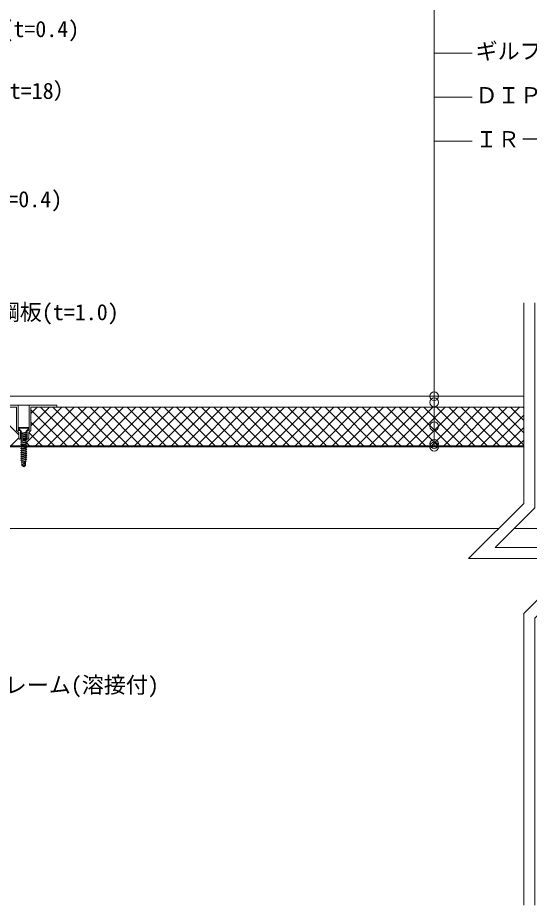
# Model space of a CAD drawing. Units: millimetres, scale not verified. Extents: x -1380 to 1380, y -955 to 955.
# Drawn here: x -160 to 305, y -522 to 284 of the extents above; entities that cross this region are included whole.
import ezdxf
from ezdxf.enums import TextEntityAlignment as Align

# ---------------------------------------------------------------- set-up
doc = ezdxf.new("R2010")
doc.units = ezdxf.units.MM
doc.header["$LTSCALE"] = 3
doc.linetypes.add('USER2', pattern=[9.525, 6.35, -3.175])
for name, color, linetype, lineweight in [('0-1_HATCH', 9, 'Continuous', 18), ('0-2_BOUSUI', 1, 'Continuous', 18), ('0-3_MOJI', 7, 'Continuous', 18), ('0-5_sunpo', 7, 'Continuous', 18), ('0-6_KANAMONO_SCREW', 4, 'Continuous', 18), ('0-7_dannnetu', 6, 'Continuous', 18), ('0-B_dekki', 3, 'USER2', 18), ('0-D_ZATU', 6, 'Continuous', 18)]:
    doc.layers.add(name, color=color, linetype=linetype, lineweight=lineweight)
doc.styles.add('ＭＳ ゴシック', font='')
doc.styles.get('ＭＳ ゴシック').set_extended_font_data('MS Gothic')

msp = doc.modelspace()

# ---------------------------------------------------------------- linework, layer by layer
at = {"layer": '0-1_HATCH'}
for p, q in [((-158.62, -95.128), (-183.737, -70.011)), ((-152.27, -102.69), (-119.591, -70.011)), ((-147.62, -75.589), (-142.042, -70.011)), ((-147.62, -86.815), (-130.816, -70.011)), ((-115.061, -105.011), (-147.62, -72.452)), ((-143.366, -105.011), (-108.366, -70.011)), ((-103.836, -105.011), (-138.836, -70.011)), ((-132.14, -105.011), (-97.14, -70.011)), ((-92.611, -105.011), (-127.611, -70.011)), ((-120.915, -105.011), (-85.915, -70.011)), ((-81.385, -105.011), (-116.385, -70.011)), ((-109.69, -105.011), (-74.69, -70.011)), ((-70.16, -105.011), (-105.16, -70.011)), ((-98.464, -105.011), (-63.464, -70.011)), ((-58.935, -105.011), (-93.935, -70.011)), ((-87.239, -105.011), (-52.239, -70.011)), ((-47.709, -105.011), (-82.709, -70.011)), ((-76.014, -105.011), (-41.014, -70.011)), ((-36.484, -105.011), (-71.484, -70.011)), ((-64.788, -105.011), (-29.788, -70.011)), ((-25.259, -105.011), (-60.259, -70.011)), ((-53.563, -105.011), (-18.563, -70.011)), ((-14.033, -105.011), (-49.033, -70.011)), ((-42.338, -105.011), (-7.338, -70.011)), ((-2.808, -105.011), (-37.808, -70.011)), ((-31.112, -105.011), (3.888, -70.011)), ((8.417, -105.011), (-26.583, -70.011)), ((-19.887, -105.011), (15.113, -70.011)), ((19.643, -105.011), (-15.357, -70.011)), ((-8.662, -105.011), (26.338, -70.011)), ((30.868, -105.011), (-4.132, -70.011)), ((2.564, -105.011), (37.564, -70.011)), ((42.093, -105.011), (7.093, -70.011)), ((13.789, -105.011), (48.789, -70.011)), ((53.319, -105.011), (18.319, -70.011)), ((25.014, -105.011), (60.014, -70.011)), ((64.544, -105.011), (29.544, -70.011)), ((36.239, -105.011), (71.239, -70.011)), ((75.769, -105.011), (40.769, -70.011)), ((47.465, -105.011), (82.465, -70.011)), ((86.995, -105.011), (51.995, -70.011)), ((58.69, -105.011), (93.69, -70.011)), ((98.22, -105.011), (63.22, -70.011)), ((69.915, -105.011), (104.915, -70.011)), ((109.445, -105.011), (74.445, -70.011)), ((81.141, -105.011), (116.141, -70.011)), ((120.671, -105.011), (85.671, -70.011)), ((92.366, -105.011), (127.366, -70.011)), ((131.896, -105.011), (96.896, -70.011)), ((103.591, -105.011), (138.591, -70.011)), ((143.121, -105.011), (108.121, -70.011)), ((114.817, -105.011), (149.817, -70.011)), ((154.346, -105.011), (119.346, -70.011)), ((126.042, -105.011), (161.042, -70.011)), ((165.572, -105.011), (130.572, -70.011)), ((137.267, -105.011), (172.267, -70.011)), ((176.797, -105.011), (141.797, -70.011)), ((148.493, -105.011), (183.493, -70.011)), ((188.022, -105.011), (153.022, -70.011)), ((159.718, -105.011), (194.718, -70.011)), ((199.248, -105.011), (164.248, -70.011)), ((170.943, -105.011), (205.943, -70.011)), ((210.473, -105.011), (175.473, -70.011)), ((182.169, -105.011), (217.169, -70.011)), ((221.698, -105.011), (186.698, -70.011)), ((193.394, -105.011), (228.394, -70.011)), ((232.924, -105.011), (197.924, -70.011)), ((204.619, -105.011), (239.619, -70.011)), ((244.149, -105.011), (209.149, -70.011)), ((215.845, -105.011), (250.845, -70.011)), ((255.374, -105.011), (220.374, -70.011)), ((227.07, -105.011), (262.07, -70.011)), ((266.6, -105.011), (231.6, -70.011)), ((238.295, -105.011), (273.295, -70.011)), ((277.825, -105.011), (242.825, -70.011)), ((249.521, -105.011), (284.521, -70.011)), ((289.05, -105.011), (254.05, -70.011)), ((260.746, -105.011), (295.746, -70.011)), ((299.693, -104.428), (265.276, -70.011)), ((299.693, -93.203), (276.501, -70.011)), ((299.693, -81.977), (287.726, -70.011)), ((299.693, -70.752), (298.952, -70.011)), ((271.971, -105.011), (299.693, -77.289)), ((-126.287, -105.011), (-147.62, -83.677)), ((283.197, -105.011), (299.693, -88.515)), ((-137.512, -105.011), (-149.566, -92.957)), ((-165.816, -105.011), (-158.459, -97.654)), ((-153.821, -99.927), (-154.737, -99.011)), ((-154.591, -105.011), (-153.637, -104.057)), ((-148.737, -105.011), (-151.937, -101.811)), ((294.422, -105.011), (299.693, -99.74))]:
    msp.add_line(p, q, dxfattribs=at)
at = {"layer": '0-2_BOUSUI'}
msp.add_lwpolyline([(299.693, -60.011), (-385.983, -60.011), (-430.125, -15.869), (-430.125, 150.531), (-445.983, 166.389), (-620.525, 166.389)], dxfattribs=at)
at = {"layer": '0-3_MOJI'}
for p, q in [((218.404, -105.824), (218.404, 331.659)), ((218.404, 251.659), (252.98, 251.659)), ((218.404, 211.659), (252.98, 211.659)), ((218.404, 171.659), (252.98, 171.659))]:
    msp.add_line(p, q, dxfattribs=at)
for centre in [(218.404, -60.011), (218.404, -65.543), (218.404, -87.296), (218.404, -103.36), (218.404, -105.824)]:
    msp.add_circle(centre, 4, dxfattribs=at)
at = {"layer": '0-5_sunpo'}
for points in [[(299.693, 24.981), (299.693, -157.307), (249.693, -207.307), (349.693, -207.307), (299.693, -257.307), (299.693, -522.212)], [(309.693, 24.981), (309.693, -161.449), (273.835, -197.307), (373.835, -197.307), (309.693, -261.449), (309.693, -522.212)]]:
    msp.add_lwpolyline(points, dxfattribs=at)
at = {"layer": '0-6_KANAMONO_SCREW'}
for p, q in [((-159.12, -88.511), (-149.12, -88.511)), ((-159.12, -89.011), (-159.12, -88.511)), ((-149.12, -89.011), (-149.12, -88.511)), ((-159.12, -89.011), (-156.7, -91.431)), ((-156.97, -93.436), (-155.97, -93.977)), ((-156.97, -95.186), (-155.97, -95.727)), ((-156.12, -92.561), (-156.182, -92.33)), ((-156.12, -92.561), (-155.97, -92.561)), ((-155.97, -93.436), (-152.27, -92.561)), ((-155.97, -93.436), (-155.97, -92.561)), ((-155.97, -93.977), (-155.97, -95.186)), ((-155.97, -95.186), (-152.27, -94.311)), ((-155.97, -95.727), (-155.97, -96.936)), ((-155.97, -96.936), (-152.27, -96.061)), ((-151.27, -92.561), (-152.27, -92.561)), ((-152.27, -93.311), (-152.27, -94.311)), ((-151.27, -94.311), (-152.27, -94.311)), ((-152.27, -95.061), (-152.27, -96.061)), ((-152.27, -96.811), (-151.27, -96.061)), ((-151.27, -96.061), (-152.27, -96.061)), ((-152.12, -92.561), (-152.058, -92.33)), ((-156.97, -96.936), (-155.97, -97.477)), ((-156.97, -98.686), (-155.97, -99.227)), ((-156.97, -100.436), (-155.97, -100.977)), ((-156.97, -102.186), (-155.97, -102.727)), ((-156.97, -103.936), (-155.97, -104.477)), ((-155.97, -97.477), (-152.27, -96.811)), ((-155.97, -97.477), (-155.97, -98.686)), ((-155.97, -98.686), (-152.27, -97.811)), ((-155.97, -99.227), (-155.97, -100.436)), ((-155.97, -100.436), (-152.27, -99.561)), ((-155.97, -100.977), (-155.97, -102.186)), ((-155.97, -102.186), (-152.27, -101.311)), ((-155.97, -102.727), (-155.97, -103.936)), ((-155.97, -103.936), (-152.27, -103.061)), ((-155.97, -104.477), (-155.97, -105.686)), ((-152.27, -96.811), (-152.27, -97.811)), ((-151.27, -97.811), (-152.27, -97.811)), ((-152.27, -98.561), (-152.27, -99.561)), ((-151.27, -99.561), (-152.27, -99.561)), ((-152.27, -100.311), (-152.27, -101.311)), ((-151.27, -101.311), (-152.27, -101.311)), ((-152.27, -102.061), (-152.27, -103.061)), ((-151.27, -103.061), (-152.27, -103.061)), ((-152.27, -103.811), (-152.27, -104.811)), ((-156.97, -105.686), (-155.97, -106.227)), ((-156.97, -107.436), (-155.97, -107.977)), ((-156.97, -109.186), (-155.97, -109.186)), ((-156.97, -109.186), (-155.97, -109.727)), ((-156.97, -110.936), (-155.97, -110.936)), ((-156.97, -110.936), (-155.97, -111.477)), ((-156.97, -112.686), (-155.97, -112.686)), ((-155.97, -105.686), (-152.27, -104.811)), ((-155.97, -106.227), (-155.97, -107.436)), ((-155.97, -107.436), (-152.27, -106.561)), ((-155.97, -107.977), (-155.97, -109.186)), ((-155.97, -109.186), (-151.27, -108.311)), ((-155.97, -109.186), (-152.27, -108.311)), ((-155.97, -109.727), (-152.27, -109.061)), ((-155.97, -109.727), (-155.97, -110.936)), ((-155.97, -110.936), (-151.27, -110.061)), ((-155.97, -110.936), (-152.27, -110.061)), ((-155.97, -111.477), (-152.27, -110.811)), ((-155.97, -111.477), (-155.97, -112.686)), ((-155.97, -112.686), (-151.27, -111.811)), ((-155.97, -112.686), (-152.27, -111.811)), ((-151.27, -104.811), (-152.27, -104.811)), ((-152.27, -105.561), (-152.27, -106.561)), ((-151.27, -106.561), (-152.27, -106.561)), ((-152.27, -107.311), (-152.27, -108.311)), ((-151.27, -108.311), (-152.27, -108.311)), ((-152.27, -109.061), (-151.27, -108.311)), ((-152.27, -109.061), (-152.27, -110.061)), ((-151.27, -110.061), (-152.27, -110.061)), ((-152.27, -110.811), (-151.27, -110.061)), ((-152.27, -110.811), (-152.27, -111.811)), ((-151.27, -111.811), (-152.27, -111.811)), ((-152.27, -112.561), (-151.27, -111.811)), ((-156.97, -114.436), (-155.97, -114.436)), ((-156.97, -114.436), (-155.97, -114.977)), ((-156.97, -116.186), (-155.97, -116.186)), ((-156.97, -116.186), (-155.97, -116.727)), ((-156.97, -117.936), (-155.97, -117.936)), ((-156.97, -117.936), (-155.97, -118.477)), ((-156.352, -119.511), (-155.552, -119.943)), ((-155.97, -113.227), (-155.97, -114.436)), ((-155.97, -114.436), (-151.27, -113.561)), ((-155.97, -114.436), (-152.27, -113.561)), ((-155.97, -114.977), (-152.27, -114.311)), ((-155.97, -114.977), (-155.97, -116.186)), ((-155.97, -116.186), (-151.27, -115.311)), ((-155.97, -116.186), (-152.27, -115.311)), ((-155.97, -116.727), (-152.27, -116.061)), ((-155.97, -116.727), (-155.97, -117.936)), ((-155.97, -117.936), (-151.27, -117.061)), ((-155.97, -117.936), (-152.27, -117.061)), ((-155.97, -118.477), (-152.27, -117.811)), ((-155.97, -118.477), (-155.552, -119.511)), ((-155.87, -119.943), (-155.87, -122.885)), ((-155.87, -119.943), (-152.37, -119.943)), ((-155.552, -119.511), (-151.792, -118.811)), ((-155.552, -119.943), (-152.592, -119.411)), ((-152.27, -117.811), (-152.592, -118.811)), ((-152.592, -119.411), (-152.592, -119.943)), ((-151.27, -113.561), (-152.27, -113.561)), ((-152.27, -114.311), (-151.27, -113.561)), ((-152.27, -114.311), (-152.27, -115.311)), ((-151.27, -115.311), (-152.27, -115.311)), ((-152.27, -116.061), (-151.27, -115.311)), ((-152.27, -116.061), (-152.27, -117.061)), ((-151.27, -117.061), (-152.27, -117.061)), ((-152.27, -117.811), (-151.27, -117.061)), ((-154.12, -124.111), (-155.87, -122.885)), ((-154.12, -124.111), (-154.861, -122.107)), ((-154.12, -124.111), (-152.37, -122.885))]:
    msp.add_line(p, q, dxfattribs=at)
for points in [[(-159.12, -89.011), (-149.12, -89.011), (-151.54, -91.431)], [(-156.97, -93.436), (-155.97, -93.436), (-151.27, -92.561)], [(-156.97, -95.186), (-155.97, -95.186), (-151.27, -94.311)], [(-156.97, -96.936), (-155.97, -96.936), (-151.27, -96.061)], [(-155.97, -93.977), (-152.27, -93.311), (-151.27, -92.561)], [(-155.97, -95.727), (-152.27, -95.061), (-151.27, -94.311)], [(-156.97, -98.686), (-155.97, -98.686), (-151.27, -97.811)], [(-156.97, -100.436), (-155.97, -100.436), (-151.27, -99.561)], [(-156.97, -102.186), (-155.97, -102.186), (-151.27, -101.311)], [(-156.97, -103.936), (-155.97, -103.936), (-151.27, -103.061)], [(-155.97, -99.227), (-152.27, -98.561), (-151.27, -97.811)], [(-155.97, -100.977), (-152.27, -100.311), (-151.27, -99.561)], [(-155.97, -102.727), (-152.27, -102.061), (-151.27, -101.311)], [(-155.97, -104.477), (-152.27, -103.811), (-151.27, -103.061)], [(-156.97, -105.686), (-155.97, -105.686), (-151.27, -104.811)], [(-156.97, -107.436), (-155.97, -107.436), (-151.27, -106.561)], [(-156.97, -112.686), (-155.97, -113.227), (-152.27, -112.561), (-152.27, -113.561)], [(-155.97, -106.227), (-152.27, -105.561), (-151.27, -104.811)], [(-155.97, -107.977), (-152.27, -107.311), (-151.27, -106.561)], [(-156.352, -119.511), (-155.552, -119.511), (-152.592, -118.811)], [(-154.12, -124.111), (-152.37, -119.943), (-152.37, -122.885)], [(-152.592, -119.411), (-151.792, -118.811), (-152.592, -118.811)]]:
    msp.add_lwpolyline(points, dxfattribs=at)
for centre, radius, start, end in [((-158.114, -92.845), 2, 14.93142, 45), ((-150.126, -92.845), 2, 135, 165.06858), ((-150.052, -125.128), 5.679, 114.08593, 147.8643), ((-154.12, -124.111), 2.136, 110.30447, 145)]:
    msp.add_arc(centre, radius, start, end, dxfattribs=at)
at = {"layer": '0-7_dannnetu'}
for p, q in [((-147.62, -70.011), (299.693, -70.011)), ((-147.62, -70.011), (299.693, -70.011)), ((-295.125, -105.011), (299.693, -105.011))]:
    msp.add_line(p, q, dxfattribs=at)
at = {"layer": '0-B_dekki', "linetype": 'Continuous'}
for p, q in [((299.693, -105.011), (-485.125, -105.011)), ((299.693, -106.011), (-485.125, -106.011)), ((276.989, -180.011), (-390.125, -180.011)), ((544.875, -180.011), (291.131, -180.011))]:
    msp.add_line(p, q, dxfattribs=at)
at = {"layer": '0-D_ZATU'}
for p, q in [((-159.12, -68.011), (-149.12, -68.011)), ((-157.12, -99.011), (-151.12, -99.011))]:
    msp.add_line(p, q, dxfattribs=at)
for points in [[(-157.12, -91.011), (-159.12, -91.011), (-159.12, -68.011), (-184.12, -68.011), (-184.12, -70.011), (-160.62, -70.011), (-160.62, -91.011), (-158.62, -93.011), (-158.62, -97.011), (-158.12, -99.011), (-157.12, -99.011)], [(-151.12, -91.011), (-149.12, -91.011), (-149.12, -68.011), (-124.12, -68.011), (-124.12, -70.011), (-147.62, -70.011), (-147.62, -91.011), (-149.62, -93.011), (-149.62, -97.011), (-150.12, -99.011), (-151.12, -99.011)]]:
    msp.add_lwpolyline(points, close=True, dxfattribs=at)

# ---------------------------------------------------------------- texts
at = {"layer": '0-3_MOJI', "style": 'ＭＳ ゴシック'}
for s, p in [('捨笠木：溶融亜鉛メッキ鋼板(t=0.4)', (-433.493, 261.746)), ('ギルフォームＷ（t=35）', (255.98, 241.659)), ('硬質木片セメント板（t=18）', (-366.81, 205.641)), ('ＤＩＰＳセメントＥＦ\u30000.35kg/m2\u3000ディスク併用', (255.98, 201.659)), ('ＩＲ－ＤＩＰ７５０', (255.98, 161.659)), ('溶融亜鉛メッキ鋼板(t=0.4)', (-368.96, 107.214)), ('溶融亜鉛メッキ鋼板(t=1.0)', (-317.678, 4.653)), ('タイトフレーム(溶接付)', (-251.358, -333.86))]:
    msp.add_text(s, height=14.66, dxfattribs=at).set_placement(p, align=Align.BOTTOM_LEFT)

doc.saveas('drawing.dxf')
